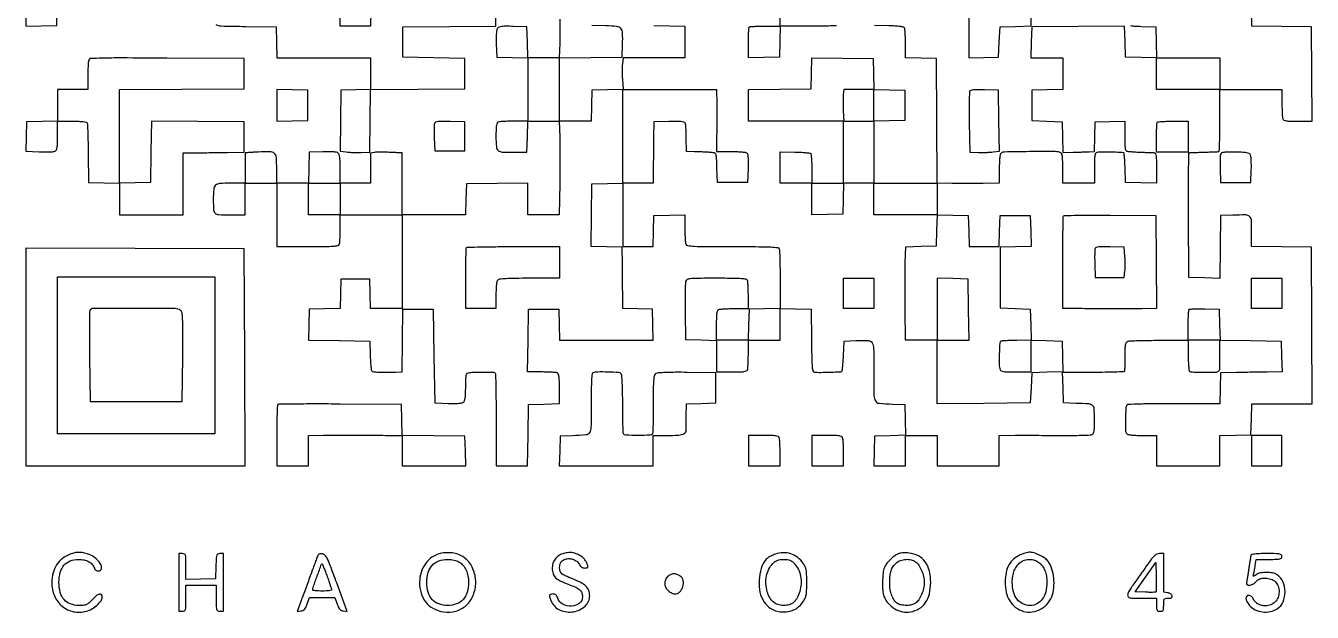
# Model space of a CAD drawing. Extents: x 179 to 1071, y 112 to 1107.
# Drawn here: x 179 to 1071, y 112 to 519 of the extents above; entities that cross this region are included whole.
import ezdxf

# ---------------------------------------------------------------- set-up
doc = ezdxf.new("R2010")
doc.units = 0

msp = doc.modelspace()

# ---------------------------------------------------------------- linework, layer by layer
for points in [[(179, 540.5), (179, 518.932337), (189.75, 519.216168), (200.5, 519.5), (200.5, 540.5), (200.5, 561.5), (189.75, 561.783832), (179, 562.067663)], [(1007, 486), (1007, 475), (985, 475), (963, 475), (963, 486), (963, 497), (985, 497), (1007, 497)], [(353, 464), (353, 452.932337), (363.75, 453.216168), (374.5, 453.5), (374.5, 464), (374.5, 474.5), (363.75, 474.783832), (353, 475.067663)], [(397, 399), (397, 388), (386, 388), (375, 388), (375, 399), (375, 410), (386, 410), (397, 410)], [(179, 289.506286), (179, 214), (255.006326, 214), (331.012652, 214), (330.756326, 289.25), (330.5, 364.5), (254.75, 364.756286), (179, 365.012572)], [(310, 290.5), (310, 236), (255.5, 236), (201, 236), (201, 290.5), (201, 345), (255.5, 345), (310, 345)], [(767, 333.5), (767, 323), (756.5, 323), (746, 323), (746, 333.5), (746, 344), (756.5, 344), (767, 344)], [(811, 322.533832), (811, 301), (822.019888, 301), (833.039775, 301), (832.769888, 322.25), (832.5, 343.5), (821.75, 343.783832), (811, 344.067663)], [(1050, 333.5), (1050, 323), (1039.5, 323), (1029, 323), (1029, 333.5), (1029, 344), (1039.5, 344), (1050, 344)], [(1029, 224.5), (1029, 214), (1039.5, 214), (1050, 214), (1050, 224.5), (1050, 235), (1039.5, 235), (1029, 235)]]:
    msp.add_lwpolyline(points, close=True)
for points in [[(833, 540), (833, 518.465017), (833, 496.930034), (843.25, 497.215017), (853.5, 497.5), (854, 508), (854.5, 518.5), (865.25, 518.783832), (876, 519.067663), (876, 529.5)], [(418.215017, 529.25), (417.930034, 519), (407.5, 519), (397.069966, 519), (396.784983, 529.25)]]:
    msp.add_lwpolyline(points)
for points in [[(549.286888, 523.698016, -0.002552), (549.324862, 517.79375, -0.002561), (549.302819, 511.984411, -0.004692), (549.216168, 507.25), (548.932337, 497), (538, 497), (527.067663, 497), (526.783832, 507.75), (526.5, 518.5), (516.900987, 518.784391, 0.006919), (512.065714, 518.860698, 0.027023), (509.081903, 518.705126, 0.044369), (507.166788, 518.32726, 0.149751), (506.112128, 517.635106, 0.1305), (505.596888, 516.521045, 0.02258), (505.296615, 514.197242, 0.019663), (505.156589, 511.019073, 0.008898), (505.211141, 506.850715), (505.5, 497.5), (516.25, 497.216168), (527, 496.932337), (527, 474.966168), (527, 453), (517.581787, 453, 0.005951), (513.859224, 452.955695, 0.007831), (510.465525, 452.821697, 0.005915), (507.638111, 452.632106, 0.07203), (506.581787, 452.393011, 0.197107), (505.777238, 451.634987, 0.067463), (505.308102, 450.06985, 0.032957), (505.061662, 447.357436, 0.006179), (505, 442.36826, 0.018095), (505.259677, 435.195401, 0.202846), (506.531164, 432.708563, 0.165756), (509.331553, 431.624415, 0.011238), (518, 431.465135), (526.5, 431.5), (526.783832, 442.25), (527.067663, 453), (538, 453), (548.932337, 453), (549.216168, 442.25, -0.005064), (549.306889, 436.674174, -0.001561), (549.332264, 428.26875, -0.001561), (549.301929, 418.865523, -0.001714), (549.212814, 409.75), (548.925628, 388), (537.962814, 388), (527, 388), (527, 398.998715), (527, 409.997429), (505.75, 409.748715), (484.5, 409.5), (484.216168, 398.75), (483.932337, 388), (461.966168, 388), (440, 388), (440, 409.5), (440, 431), (437, 431.125, -0.000897), (435.490601, 431.190605, -0.000321), (433.339063, 431.289374, -0.000319), (430.979926, 431.4007, -0.000377), (428.75, 431.50904, 0.009924), (426.538322, 431.574202, 0.00879), (424.234375, 431.555835, 0.008861), (422.160189, 431.466024, 0.026501), (420.75, 431.304585), (418, 430.841089), (418, 420.420545), (418, 410), (407.5, 410), (397, 410), (397, 419.877555, 0.007345), (396.929838, 424.653266, 0.024181), (396.685192, 427.794146, 0.035127), (396.271246, 429.875583, 0.154085), (395.600715, 430.916414, 0.132968), (394.513859, 431.412685, 0.020746), (392.150171, 431.703614, 0.018924), (388.957683, 431.84141, 0.009044), (384.850715, 431.788859), (375.5, 431.5), (375.216168, 420.75), (374.932337, 410), (363.966168, 410), (353, 410), (353, 419.964816, 0.018486), (352.70887, 427.836462, 0.192208), (351.316585, 430.691543, 0.185082), (348.313111, 431.860867, 0.016937), (340.157721, 431.627347, 0.000292), (336.820772, 431.416568, 0.000466), (333.969768, 431.232141, 0.000082), (331.448979, 431.066299, 0.025908), (331.25, 431.042778, 0.358071), (331.147842, 430.924795, 0.000558), (331.073438, 427.928191, 0.003696), (331.017975, 424.52913, 0.002231), (331, 420.5), (331, 410), (321.035184, 410, 0.016247), (313.365571, 409.750721, 0.174549), (310.559388, 408.52907, 0.186703), (309.274311, 405.837384, 0.019069), (309, 398.647529, 0.01362), (309.196463, 391.43646, 0.195954), (310.269946, 389.16497, 0.176701), (312.674412, 388.169508, 0.010683), (320.606989, 388), (331, 388), (331, 399), (331, 410), (342, 410), (353, 410), (353, 388), (353, 366), (374.393011, 366, 0.002045), (386.514173, 366.049566, 0.015901), (392.164693, 366.275578, 0.030015), (395.337463, 366.696146, 0.258697), (396.393011, 367.581787, 0.07203), (396.632106, 368.638111, 0.005915), (396.821697, 371.465525, 0.007831), (396.955695, 374.859224, 0.005951), (397, 378.581787), (397, 388), (418.5, 388), (440, 388), (440, 355.5), (440, 323), (429.034983, 323), (418.069966, 323), (417.784983, 333.25), (417.5, 343.5), (407.5, 343.5), (397.5, 343.5), (397.215387, 333.283481), (396.930773, 323.066961), (386.215387, 322.783481), (375.5, 322.5), (375.216371, 311.769986), (374.932742, 301.039971), (396.216371, 300.769986), (417.5, 300.5), (417.789096, 290.510904, 0.007135), (417.957036, 286.626158, 0.010536), (418.224765, 283.22461, 0.006083), (418.542212, 280.396641, 0.166886), (418.86626, 279.73374, 0.174771), (419.998937, 279.201395, 0.010187), (423.867945, 278.918719, 0.01319), (428.894549, 278.787094, 0.006668), (435.230498, 278.872858), (439.960995, 279), (440.230498, 300.75), (440.5, 322.5), (451, 322.5), (461.5, 322.5), (462, 290), (462.5, 257.5), (471.850715, 257.211141, 0.009044), (475.957683, 257.15859, 0.018924), (479.150171, 257.296386, 0.020746), (481.513859, 257.587315, 0.132968), (482.600715, 258.083586, 0.151003), (483.264443, 259.100349, 0.036329), (483.680948, 261.093886, 0.025261), (483.928195, 264.072106, 0.008079), (484, 268.515456, -0.007701), (484.066333, 272.821844, -0.024337), (484.295345, 275.697561, -0.032052), (484.662355, 277.583357, -0.250586), (485.25, 278.217499, -0.075303), (488.499064, 278.815626, -0.009426), (495.68177, 278.908138, -0.00468), (503.234975, 278.792319, -0.253354), (504.436406, 278.102898, -0.133568), (504.702273, 277.205446, -0.000723), (504.893608, 268.095262, -0.003083), (505.033018, 257.681564, -0.001944), (505.073533, 245.521819), (505.056003, 214), (516.008114, 214), (526.960225, 214), (527.230112, 235.25), (527.5, 256.5), (538.25, 256.783832), (549, 257.067663), (549, 267.426843, 0.005377), (548.940349, 272.973908, 0.030446), (548.697178, 275.919034, 0.063217), (548.232073, 277.602718, 0.20495), (547.418213, 278.393011, 0.07207), (546.36144, 278.632119, 0.005899), (543.528746, 278.821697, 0.007818), (540.128746, 278.955696, 0.005939), (536.39871, 279), (526.960995, 279), (527.230498, 300.75), (527.5, 322.5), (538, 322.5), (548.5, 322.5), (548.783832, 311.75), (549.067663, 301), (581.567663, 301), (614.067663, 301), (613.783832, 311.75), (613.5, 322.5), (603.25, 322.784983), (593, 323.069966), (592.881648, 332.784983, -0.000066), (592.826896, 337.328393, -0.000034), (592.75939, 343.024339, -0.000034), (592.690669, 348.889387, -0.000051), (592.631648, 354), (592.5, 365.5), (581.730592, 365.784029), (570.961185, 366.068057), (571.230592, 387.784029), (571.5, 409.5), (582.25, 409.783832), (593, 410.067663), (593, 388.033832), (593, 366), (603.466168, 366), (613.932337, 366), (614.216168, 376.75), (614.5, 387.5), (625.25, 387.783832), (636, 388.067663), (636, 378.615619, 0.00593), (636.044304, 374.880092, 0.007809), (636.178303, 371.475463, 0.005887), (636.367872, 368.638889, 0.0721), (636.606989, 367.581787, 0.27879), (637.798447, 366.655914, 0.017014), (642.481122, 366.267215, 0.010928), (650.669069, 366.046594, 0.001271), (669, 366, -0.001271), (687.330931, 365.953406, -0.010928), (695.518878, 365.732785, -0.017014), (700.201553, 365.344086, -0.27879), (701.393011, 364.418213, -0.082798), (701.636492, 363.22437, -0.001925), (701.821697, 357.460038, -0.004223), (701.955997, 350.686284, -0.002845), (702, 342.952044), (702, 323.067663), (691.25, 322.783832), (680.5, 322.5), (680.216168, 311.75), (679.932337, 301), (668.966168, 301), (658, 301), (658, 311.393011, -0.005351), (658.059586, 316.960143, -0.030363), (658.30265, 319.913621, -0.063068), (658.76761, 321.601595, -0.205218), (659.581787, 322.393011, -0.07203), (660.638111, 322.632106, -0.005915), (663.465525, 322.821697, -0.007831), (666.859224, 322.955695, -0.005951), (670.581787, 323), (680, 323), (680, 331.918213, 0.006277), (679.955669, 335.449196, 0.008159), (679.821697, 338.68135, 0.006338), (679.631778, 341.373807, 0.070946), (679.393011, 342.418213, 0.2572), (678.346433, 343.301348, 0.030988), (675.246972, 343.723786, 0.01627), (669.723312, 343.950205, 0.002108), (657.912063, 344, 0.001376), (644.034929, 343.961813, 0.024835), (639.599899, 343.716916, 0.099684), (637.517325, 343.064629, 0.21436), (636.525748, 341.75, 0.050655), (636.330685, 340.167877, 0.002197), (636.235367, 334.579687, 0.003722), (636.20075, 327.942521, 0.002644), (636.256696, 320.5), (636.5, 301.5), (647.25, 301.216168), (658, 300.932337), (658, 289.966168), (658, 279), (668.393011, 279, 0.005351), (673.960143, 279.059586, 0.030363), (676.913621, 279.30265, 0.063068), (678.601595, 279.76761, 0.205218), (679.393011, 280.581787, 0.07203), (679.632106, 281.638111, 0.005915), (679.821697, 284.465525, 0.007831), (679.955695, 287.859224, 0.005951), (680, 291.581787), (680, 301), (691, 301), (702, 301), (702, 312.033832), (702, 323.067663), (712.75, 322.783832), (723.5, 322.5), (723.769502, 300.75, 0.001737), (723.975398, 287.772784, 0.017966), (724.270847, 282.432357, 0.04524), (724.774208, 279.691272, 0.317387), (725.769502, 278.879639, 0.019968), (730.243022, 278.747588, 0.006311), (736.925226, 278.901601, 0.001769), (744.026138, 279.180137, 0.186807), (744.900301, 279.562261, 0.169865), (745.154883, 280.08551, 0.003629), (745.470714, 282.970315, 0.007945), (745.764972, 286.387498, 0.005223), (746, 290.328626), (746.5, 300.5), (754.496645, 300.796504, -0.018522), (763.268993, 300.796704, -0.258798), (765.87774, 299.220505, -0.127332), (766.882382, 295.554997, -0.003552), (767, 279, 0.003292), (767.109128, 262.426033, 0.129624), (768.082347, 258.922873, 0.243089), (770.638585, 257.302091, 0.014665), (780, 256.75078), (788.5, 256.5), (788.783485, 245.784171), (789.06697, 235.068343), (778.283485, 234.784171), (767.5, 234.5), (767.215017, 224.25), (766.930034, 214), (777.965017, 214), (789, 214), (789, 224.5), (789, 235), (800, 235), (811, 235), (811, 224.5), (811, 214), (832.5, 214), (854, 214), (854, 224.5), (854, 235), (865.25, 235.055737, -0.001216), (870.930688, 235.070063, -0.000428), (879.080866, 235.063816, -0.000425), (888.040239, 235.041665, -0.000498), (896.535925, 235.004973, 0.0031), (904.337575, 235.011874, 0.004564), (911.189807, 235.122972, 0.002203), (917.003902, 235.295972, 0.083255), (918.285925, 235.556225, 0.182588), (919.180808, 236.35322, 0.080336), (919.689947, 237.881063, 0.034967), (919.941145, 240.620712, 0.005382), (920, 246.087937, 0.013035), (919.804586, 253.582399, 0.20511), (918.701401, 255.827374, 0.163779), (916.209662, 256.836408, 0.00765), (907, 257.24922), (898.5, 257.5), (898.21718, 268.150281), (897.93436, 278.800561), (919.154655, 278.921089, 0.002222), (927.326268, 279.003827, 0.003574), (934.290376, 279.1551, 0.000729), (940.401416, 279.340481, 0.190665), (940.881801, 279.548468, 0.183849), (941.085025, 280.0014, 0.003029), (941.231616, 282.814342, 0.007406), (941.334896, 286.123849, 0.004797), (941.360912, 289.954591, -0.004309), (941.395957, 295.979834, -0.044941), (941.653182, 298.438124, -0.131867), (942.27281, 299.700486, -0.148567), (943.416586, 300.413277, -0.057019), (944.912239, 300.636885, -0.002062), (950.68956, 300.812374, -0.003761), (957.531845, 300.940469, -0.002626), (965.25, 300.986345), (985, 301), (985, 290.559017, 0.008032), (985.070092, 286.195853, 0.016174), (985.291795, 282.761829, 0.013051), (985.613669, 280.156414, 0.220525), (986.078781, 279.451311, 0.112354), (986.844673, 279.189141, 0.008073), (989.094091, 278.986397, 0.01101), (991.811802, 278.845699, 0.008088), (994.828781, 278.804876, 0.004902), (1004.132283, 278.920705, 0.182558), (1006.059992, 279.698252, 0.203016), (1006.893583, 281.536797, 0.006272), (1007, 290.019888), (1007, 301.039775), (1028.25, 300.769888), (1049.5, 300.5), (1049.783832, 289.75), (1050.067663, 279), (1039.783832, 278.902492, 0.000364), (1035.053323, 278.854198, 0.000202), (1029.289626, 278.788832, 0.000202), (1023.457936, 278.717977, 0.000327), (1018.5, 278.652492), (1007.5, 278.5), (1007.216168, 267.75), (1006.932337, 257), (975.025185, 257, 0.00241), (961.987345, 256.937166, 0.004906), (951.746464, 256.737941, 0.001297), (943.251136, 256.4672, 0.250758), (942.53015, 256.048784, 0.127015), (941.778441, 253.626416, 0.007687), (941.52662, 245.962504, 0.006362), (941.489657, 238.179425, 0.17288), (942.184672, 236.277484, 0.166004), (943.148504, 235.687794, 0.025953), (945.378795, 235.309167, 0.021195), (948.591357, 235.071374, 0.007876), (953.122445, 235), (963, 235), (963, 224.5), (963, 214), (985, 214), (1007, 214), (1007, 224.466168), (1007, 234.932337), (1017.75, 235.216168), (1028.5, 235.5), (1028.783832, 246.25), (1029.067663, 257), (1050.042444, 257), (1071.017225, 257), (1070.758612, 311.25), (1070.5, 365.5), (1049.75, 365.770288), (1029, 366.040577), (1029, 376.501236, 0.013242), (1028.787965, 384.506233, 0.203374), (1027.602098, 386.934829, 0.179468), (1024.963721, 387.928301, 0.009917), (1016, 387.795054), (1007.5, 387.5), (1007.230404, 365.716367), (1006.960808, 343.932734), (996.230404, 344.216367), (985.5, 344.5), (985.239377, 387.75, -0.001649), (985.194124, 404.342966, -0.002739), (985.278746, 418.332996, -0.000306), (985.42968, 430.766682, -0.362469), (985.739377, 431.128285, -0.031047), (986.301152, 431.187496, -0.000668), (989.067192, 431.302633, -0.001533), (992.304519, 431.423119, -0.001033), (996, 431.541666, 0.000628), (999.694738, 431.657192, 0.000934), (1002.929688, 431.768459, 0.000399), (1005.69669, 431.871017, 0.019287), (1006.25, 431.91338, 0.369667), (1006.55523, 432.242577, 0.001184), (1006.779688, 438.29018, 0.005414), (1006.94607, 445.249992, 0.003268), (1007, 453.5), (1007, 475), (1028.5, 475), (1050, 475), (1050, 465.581787, 0.005951), (1050.044305, 461.859224, 0.007831), (1050.178303, 458.465525, 0.005915), (1050.367894, 455.638111, 0.07203), (1050.606989, 454.581787, 0.201272), (1051.382022, 453.772279, 0.065239), (1053.008523, 453.305235, 0.031606), (1055.841873, 453.060568, 0.005737), (1061.120653, 453), (1071.027329, 453), (1070.763664, 485.75), (1070.5, 518.5), (1049.78476, 518.770183), (1029.069521, 519.040365), (1028.78476, 529.270183)], [(310.802736, 520.146434, 0.124846), (314.511102, 519.099787, 0.003493), (331.264071, 518.769847), (352.5, 518.5), (352.783832, 507.75), (353.067663, 497), (385.533832, 497), (418, 497), (418, 486.034983), (418, 475.069966), (407.75, 474.784983), (397.5, 474.5), (397.230451, 453.366475), (396.960903, 432.232951), (401.230451, 431.664309, 0.016712), (403.289351, 431.459839, 0.007474), (406.00832, 431.322092, 0.007389), (408.890534, 431.261865, 0.00995), (411.5, 431.297834), (417.5, 431.5), (417.769464, 453.236361), (418.038929, 474.972721), (450.769464, 475.236361), (483.5, 475.5), (483.5, 486), (483.5, 496.5), (462, 497), (440.5, 497.5), (440.5, 508), (440.5, 518.5), (472.75, 518.763853), (505, 519.027706), (505, 529.524476)], [(741.170238, 519.27562, -0.015925), (735.528268, 519.049581, -0.002049), (723.427994, 519), (702.069966, 519), (701.784983, 529.25)], [(614.5, 519.5), (625.25, 519.216168), (636, 518.932337), (636, 507.966168), (636, 497), (614.631669, 497), (593.263338, 497), (592.704073, 492.830366, 0.024166), (592.527753, 490.761242, 0.009409), (592.476434, 487.889503, 0.009289), (592.537301, 484.772778, 0.011385), (592.714484, 481.865639), (593.28416, 475.070546), (582.39208, 474.785273), (571.5, 474.5), (571.216168, 463.75), (570.932337, 453), (559.966168, 453), (549, 453), (549, 474.980498), (549, 496.960995), (570.75, 497.230498), (592.5, 497.5), (592.788833, 506.243181, 0.016437), (592.790065, 514.283794, 0.175522), (591.596909, 517.269158, 0.186549), (588.802745, 518.703343, 0.018997), (581.234094, 519.21398), (571.5, 519.5)], [(944.944151, 519.315377, 0.019182), (948.195141, 518.987011, 0.008333), (952.535034, 518.788805), (962.5, 518.5), (962.784178, 507.715822), (963.068357, 496.931643), (952.284178, 497.215822), (941.5, 497.5), (941.216028, 508.263808), (940.932056, 519.027617), (908.716028, 518.763808), (876.5, 518.5), (876.216168, 507.75), (875.932337, 497), (886.966168, 497), (898, 497), (898, 486.033832), (898, 475.067663), (887.25, 474.783832), (876.5, 474.5), (876.5, 464), (876.5, 453.5), (887, 453), (897.5, 452.5), (897.782846, 441.847171), (898.065692, 431.194342), (905.282846, 431.439187, 0.000386), (908.318421, 431.544515, 0.000344), (911.471247, 431.658517, 0.000345), (914.30475, 431.764884, 0.001072), (916.215017, 431.842017), (919.930034, 432), (920.215017, 442.25), (920.5, 452.5), (930.75, 452.784983), (941, 453.069966), (941.107595, 449.784983, -0.007198), (941.138874, 448.080296, -0.002214), (941.137649, 445.508343, -0.002215), (941.110785, 442.630226, -0.002427), (941.058817, 439.839163, 0.013441), (941.068438, 437.016371, 0.026139), (941.254222, 434.771064, 0.028825), (941.575641, 433.12163, 0.19417), (942.059296, 432.463353, 0.10713), (942.888089, 432.170059, 0.007103), (945.414888, 431.884649, 0.010005), (948.463521, 431.645568, 0.007302), (951.858074, 431.497303, -0.000929), (955.259392, 431.392159, -0.001262), (958.328622, 431.283816, -0.000834), (960.905539, 431.182033, -0.014258), (961.75, 431.123113, -0.316053), (962.356755, 430.601156, -0.032859), (962.717412, 428.646443, -0.023136), (962.938881, 425.510115, -0.006058), (963, 420.466168), (963, 409.932337), (952.25, 410.216168), (941.5, 410.5), (941.215017, 420.75, 0.006511), (941.054281, 424.685707, 0.010663), (940.803711, 428.013055, 0.004524), (940.509858, 430.787086, 0.348815), (940.215017, 431.081678, 0.019373), (936.245988, 431.379907, 0.005268), (929.955151, 431.541748, 0.002828), (923.507003, 431.60319, 0.070242), (921.75, 431.362072, 0.198032), (920.823949, 430.631958, 0.088577), (920.303842, 429.140138, 0.035027), (920.05536, 426.347507, 0.00468), (920, 420.432612), (920, 410), (909, 410), (898, 410), (898, 420.432612, 0.00468), (897.944639, 426.347468, 0.035027), (897.696155, 429.140143, 0.08857), (897.176049, 430.632026, 0.198019), (896.25, 431.362216, 0.069562), (891.599768, 432.007148, 0.002939), (874.915333, 431.890864, 0.001447), (857.39957, 431.615116, 0.170136), (855.302521, 430.836107, 0.163302), (854.696691, 429.857499, 0.027909), (854.31071, 427.671615, 0.021918), (854.071272, 424.491303, 0.007829), (854, 419.939939), (854, 410.124768), (842.75, 409.812384, -0.004054), (837.698757, 409.713106, -0.002552), (831.796863, 409.675107, -0.002562), (825.9909, 409.697112, -0.004697), (821.260597, 409.783724), (811.021195, 410.067448), (810.760597, 453.283724), (810.5, 496.5), (799.75, 496.783832), (789, 497.067663), (788.984687, 506.783832, 0.007334), (788.922787, 510.593987, 0.010202), (788.747767, 514.001664, 0.006997), (788.504879, 516.828483, 0.117134), (788.199653, 517.711195, 0.199883), (787.411, 518.262532, 0.01918), (785.055937, 518.684251, 0.019108), (781.800174, 519.012968, 0.00836), (777.464966, 519.211195), (767.5, 519.5)]]:
    msp.add_lwpolyline(points, format="xyb")
for points in [[(701.783832, 508.25), (701.5, 497.5), (690.75, 497.216168), (680, 496.932337), (680, 507.299502, -0.006002), (680.048275, 511.320751, -0.009085), (680.195833, 514.817145, -0.004491), (680.399783, 517.754242, -0.178637), (680.666667, 518.333333, -0.178637), (681.245758, 518.600217, -0.004491), (684.182855, 518.804167, -0.009085), (687.679249, 518.951725, -0.006002), (691.700498, 519), (702.067663, 519)], [(222.610302, 495.426846, 0.071924), (222.369935, 494.365945, 0.005956), (222.179276, 491.537011, 0.007863), (222.04455, 488.141397, 0.005983), (222, 484.418213), (222, 475), (211.5, 475), (201, 475), (201, 464.033832), (201, 453.067663), (190.25, 452.783832), (179.5, 452.5), (179.216129, 442.350762), (178.932259, 432.201524), (188.216129, 431.78688, 0.009188), (191.899331, 431.690144, 0.011809), (195.286925, 431.74345, 0.009722), (198.099049, 431.908978, 0.093643), (199.25, 432.221301, 0.163713), (200.165733, 433.120464, 0.077541), (200.684794, 434.712276, 0.034687), (200.939866, 437.504689, 0.005436), (201, 443.035184), (201, 453), (211.031385, 453, -0.006905), (215.757163, 452.934734, -0.02306), (218.849408, 452.706324, -0.030569), (220.864407, 452.337653, -0.245329), (221.548776, 451.733489, -0.082072), (221.750102, 450.753559, -0.001262), (221.960346, 444.968865, -0.003341), (222.143068, 438.233614, -0.0022), (222.267391, 430.483489), (222.5, 410.5), (233.25, 410.216168), (244, 409.932337), (244, 398.966168), (244, 388), (266, 388), (288, 388), (288, 409.5), (288, 431), (297.25, 431.086779, 0.000584), (301.645003, 431.133146, 0.000277), (307.307812, 431.202645, 0.000275), (313.230203, 431.281867, 0.000389), (318.5, 431.359357), (330.5, 431.545156), (330.5, 442.022578), (330.5, 452.5), (298.269928, 452.763827), (266.039856, 453.027654), (265.769928, 431.763827), (265.5, 410.5), (254.75, 410.216168), (244, 409.932337), (243.964286, 420.466168, -0.000286), (243.950582, 425.32746, -0.000157), (243.939063, 431.283812, -0.000156), (243.931147, 437.331869, -0.000249), (243.928571, 442.5, -0.000249), (243.931148, 447.665025, -0.000157), (243.939063, 453.70313, -0.000157), (243.950582, 459.645317, -0.000288), (243.964286, 464.489377), (244, 474.978755), (287.25, 475.239377), (330.5, 475.5), (330.5, 486), (330.5, 496.5), (276.860302, 496.758633, 0.000689), (245.261887, 496.867468, 0.006653), (231.842208, 496.716644, 0.00746), (223.953854, 496.405185, 0.295694)], [(766.783492, 485.783492), (767.066984, 475.066984), (777.783492, 474.783492), (788.5, 474.5), (788.5, 464), (788.5, 453.5), (777.75, 453.216168), (767, 452.932337), (767, 431.466168), (767, 410), (789, 410), (811, 410), (811, 399.033832), (811, 388.067663), (821.75, 387.783832), (832.5, 387.5), (832.783832, 376.75), (833.067663, 366), (843.5, 366), (853.932337, 366), (854.216168, 376.75), (854.5, 387.5), (865, 387.5), (875.5, 387.5), (875.783485, 376.784171), (876.06697, 366.068343), (865.283485, 365.784171), (854.5, 365.5), (854.5, 344.5), (854.5, 323.5), (865, 323), (875.5, 322.5), (875.783492, 311.783492), (876.066984, 301.066984), (886.783492, 300.783492), (897.5, 300.5), (897.783485, 289.784171), (898.06697, 279.068343), (887.283485, 278.784171), (876.5, 278.5), (876, 268), (875.5, 257.5), (843.25, 257.236147), (811, 256.972294), (811, 278.986147), (811, 301), (800.037886, 301), (789.075772, 301), (788.787886, 322.25, -0.001898), (788.700534, 331.208245, -0.001673), (788.676151, 340.552746, -0.00168), (788.710665, 348.979512, -0.005083), (788.811779, 354.716795), (789.123557, 365.93359), (799.811779, 366.216795), (810.5, 366.5), (810.783832, 377.25), (811.067663, 388), (789.033832, 388), (767, 388), (767, 399), (767, 410), (756.533832, 410), (746.067663, 410), (745.783832, 399.25), (745.5, 388.5), (734.75, 388.216168), (724, 387.932337), (724, 398.966168), (724, 410), (713, 410), (702, 410), (702, 420.860567), (702, 431.721135), (712.25, 431.610567, -0.009031), (716.230952, 431.495692, -0.013463), (719.704877, 431.238729, -0.008437), (722.558531, 430.901491, -0.203403), (723.234687, 430.5, -0.135534), (723.527062, 429.733031, -0.00628), (723.758058, 426.929688, -0.010027), (723.92543, 423.558115, -0.006995), (723.984687, 419.75), (724, 410), (734.956522, 410), (745.913043, 410), (745.913043, 431.5), (745.913043, 453), (712.956522, 453), (680, 453), (680, 463.980498), (680, 474.960995), (701.75, 475.230498), (723.5, 475.5), (723.784032, 486.269789), (724.068065, 497.039577), (745.284032, 496.769789), (766.5, 496.5)], [(658.109067, 464.75, -0.002417), (658.136556, 460.015634, -0.001319), (658.126879, 454.20625, -0.001314), (658.085953, 448.30196, -0.002089), (658.016543, 443.25), (657.814951, 432), (667.657476, 431.984687, -0.007683), (671.521546, 431.919292, -0.010595), (674.987176, 431.733781, -0.007485), (677.858404, 431.475724, -0.115704), (678.788231, 431.152042, -0.19692), (679.395734, 430.294865, -0.033714), (679.721018, 428.282937, -0.023663), (679.861823, 425.195195, -0.006827), (679.788231, 420.417355), (679.5, 410.5), (669, 410.5), (658.5, 410.5), (658.215017, 420.75, 0.003738), (657.98795, 427.184861, 0.048232), (657.65493, 429.562857, 0.164089), (656.959331, 430.670373, 0.153497), (655.715017, 431.167506, 0.002179), (652.261426, 431.413541, 0.003879), (649.415897, 431.581632, 0.003715), (646.486732, 431.710057, 0.001815), (642.75, 431.832494), (637, 432), (636.984687, 441.25, 0.008159), (636.919317, 444.886885, 0.011123), (636.734034, 448.160822, 0.008145), (636.475757, 450.869394, 0.113997), (636.152902, 451.78684, 0.199716), (635.281101, 452.39767, 0.032047), (633.18343, 452.720814, 0.022682), (629.955578, 452.861053, 0.006397), (624.918214, 452.78684), (614.5, 452.5), (614.322108, 441.5, 0.000681), (614.248714, 436.544418, 0.000421), (614.17529, 430.720312, 0.000422), (614.112467, 424.967405, 0.00076), (614.072108, 420.25), (614, 410), (603.5, 410), (593, 410), (592.933333, 420, -0.000621), (592.907731, 424.720472, -0.000304), (592.88625, 430.734375, -0.000302), (592.871506, 436.984657, -0.000439), (592.866667, 442.5, -0.000439), (592.871506, 448.015343, -0.000302), (592.88625, 454.265625, -0.000304), (592.907731, 460.279528, -0.000621), (592.933333, 465), (593, 475), (625.5, 475), (658, 475)], [(745.855035, 471.25, 0.017412), (745.740104, 469.323083, 0.005666), (745.701834, 466.471875, 0.00564), (745.730982, 463.300724, 0.006325), (745.832059, 460.25), (746.164118, 453), (756.582059, 453), (767, 453), (767, 464), (767, 475), (756.605035, 475), (746.210071, 475)], [(833.461176, 473.759422, 0.087779), (833.264554, 472.744161, 0.001378), (833.184949, 466.817874, 0.003607), (833.161049, 459.914108, 0.002376), (833.228584, 451.973), (833.5, 431.5), (839.5, 431.31519, 0.009536), (842.109462, 431.284602, 0.00708), (844.99168, 431.346608, 0.007161), (847.710694, 431.482652, 0.016025), (849.769549, 431.681665), (854.039097, 432.232951), (853.769549, 453.366475), (853.5, 474.5), (843.732592, 474.786422, 0.006424), (838.919742, 474.865683, 0.025824), (835.982084, 474.724513, 0.040869), (834.161271, 474.390647, 0.239781)], [(462.44069, 451.706038, 0.08044), (462.24673, 450.777249, 0.005694), (462.156546, 448.121982, 0.007919), (462.135127, 444.937236, 0.005886), (462.208575, 441.420857), (462.5, 432.5), (473, 432.5), (483.5, 432.5), (483.5, 442.5), (483.5, 452.5), (473.232115, 452.785181, 0.005806), (468.041094, 452.869045, 0.026058), (465.006728, 452.724611, 0.044386), (463.172066, 452.374845, 0.236067)], [(984.998926, 442.25), (984.997853, 431.5), (973.998421, 431.5), (962.998989, 431.5), (962.999495, 441.583333, -0.00617), (963.047973, 445.495762, -0.009313), (963.195685, 448.900521, -0.004707), (963.39994, 451.756484, -0.177991), (963.666667, 452.333333, -0.178563), (964.245497, 452.600197, -0.004516), (967.172917, 452.804167, -0.009111), (970.658388, 452.951724, -0.006022), (974.666667, 453), (985, 453)], [(1008.715899, 431.236478, 0.198675), (1007.773567, 430.576741, 0.107091), (1007.273524, 429.225298, 0.037905), (1007.101895, 426.59849, 0.00435), (1007.215899, 420.670109), (1007.5, 410.5), (1018, 410.5), (1028.5, 410.5), (1028.754537, 419.5, 0.01002), (1028.783793, 423.052506, 0.013308), (1028.6597, 426.281074, 0.010614), (1028.429405, 428.944315, 0.117119), (1028.074255, 429.94621, 0.164873), (1027.202299, 430.637241, 0.043949), (1025.463407, 431.091467, 0.0292), (1022.81551, 431.381991, 0.009114), (1018.819719, 431.512579, 0.004654), (1015.503363, 431.529602, 0.005786), (1012.419838, 431.48104, 0.004771), (1009.836104, 431.385757, 0.043066)], [(962.763853, 355.25), (963.027706, 323), (952.763853, 322.926805, -0.00126), (944.527276, 322.888824, -0.000694), (934.455126, 322.881746, -0.00058), (922.339842, 322.904102, -0.000334), (907.75, 322.957682), (898, 323), (898, 354.833333, -0.002001), (898.049029, 367.086392, -0.003231), (898.199888, 377.515513, -0.000593), (898.402981, 386.698691, -0.192864), (898.680468, 387.347135, -0.194926), (899.328722, 387.621499, -0.000608), (908.434599, 387.750224, -0.003285), (918.778546, 387.815907, -0.002034), (930.930468, 387.763802), (962.5, 387.5)], [(549, 355), (549, 344), (528.2, 344, 0.003169), (518.406919, 343.937931, 0.010454), (511.954487, 343.721154, 0.00933), (507.461896, 343.391927, 0.175156), (506.2, 342.8, 0.149044), (505.677271, 341.818776, 0.019949), (505.314516, 339.477016, 0.019071), (505.075482, 336.323492, 0.009379), (505, 332.3), (505, 323), (494.5, 323), (484, 323), (484, 343.833333, -0.002993), (484.048097, 351.867578, -0.004756), (484.195833, 358.742708, -0.001277), (484.396201, 364.712325, -0.189545), (484.666667, 365.333333, -0.192996), (485.302543, 365.605252, -0.00057), (494.488542, 365.804167, -0.003167), (504.914556, 365.951968, -0.00196), (517.166667, 366), (549, 366)], [(920.44275, 364.711405, 0.081149), (920.248444, 363.774362, 0.00524), (920.158923, 360.981301, 0.007536), (920.137209, 357.634347, 0.00554), (920.210159, 353.924983), (920.5, 344.5), (930.5, 344.5), (940.5, 344.5), (941.08534, 348.886315, 0.022863), (941.269448, 350.99849, 0.010307), (941.326793, 353.780045, 0.01018), (941.266834, 356.724741, 0.013684), (941.08534, 359.386315), (940.5, 365.5), (930.732592, 365.786422, 0.006215), (925.820487, 365.869374, 0.027145), (922.9185, 365.724677, 0.046335), (921.158442, 365.373938, 0.232847)], [(223.453816, 321.740243, 0.089548), (223.261817, 320.729866, 0.000598), (223.19019, 311.747155, 0.00234), (223.168607, 301.460077, 0.00149), (223.235201, 289.490243), (223.5, 258.5), (255.5, 258.5), (287.5, 258.5), (287.765726, 289.5, 0.001225), (287.879013, 308.006621, 0.012082), (287.71941, 315.793845, 0.024457), (287.315418, 320.099227, 0.201729), (286.324597, 321.75, 0.157681), (282.495237, 323.016106, 0.001671), (254.221233, 323.106234, 0.001077), (225.335041, 323.03952, 0.309316)], [(1006.783832, 311.75), (1007.067663, 301), (996.033832, 301), (985, 301), (985, 311.333333, -0.006317), (985.050668, 315.343898, -0.009512), (985.205463, 318.836713, -0.004898), (985.419778, 321.762931, -0.177451), (985.699448, 322.366114, -0.183378), (986.300668, 322.636532, -0.005301), (989.145783, 322.777033, -0.010046), (992.547259, 322.840477, -0.006672), (996.449448, 322.782781), (1006.5, 322.5)], [(855.25, 300.337719, 0.289593), (854.339645, 299.071957, 0.006802), (853.98679, 291.429783, 0.012365), (853.929361, 284.073872, 0.087594), (854.606989, 280.581787, 0.205218), (855.398405, 279.76761, 0.063068), (857.086379, 279.30265, 0.030363), (860.039857, 279.059586, 0.005351), (865.606989, 279), (876, 279), (876, 290), (876, 301), (866.25, 300.921053, 0.004701), (862.424056, 300.854093, 0.00652), (858.996875, 300.717133, 0.004223), (856.130609, 300.540845, 0.078575)], [(572.25, 278.337719, 0.277829), (571.599973, 277.474221, 0.011239), (571.270988, 273.412279, 0.011816), (571.057163, 267.254352, 0.00277), (571, 256.935719, -0.003309), (570.890674, 240.414293, -0.129928), (569.917021, 236.918564, -0.242809), (567.361991, 235.30117, -0.014615), (558, 234.75078), (549.5, 234.5), (549.215017, 224.25), (548.930034, 214), (581.465017, 214), (614, 214), (614, 224.5), (614, 235), (624.377555, 235, 0.012231), (630.934343, 235.160412, 0.058555), (634.618037, 235.777198, 0.141381), (636.432653, 236.924437, 0.229853), (636.916666, 238.64474, -0.042202), (636.859027, 239.26111, -0.001305), (636.843037, 241.808804, -0.002551), (636.847352, 244.813778, -0.001762), (636.881579, 248.215017), (637, 256.930034), (647.25, 257.215017), (657.5, 257.5), (657.5, 268), (657.5, 278.5), (637.666323, 278.740401, 0.00419), (629.462581, 278.771091, 0.007662), (622.773066, 278.637543, 0.005086), (617.454482, 278.395619, 0.109376), (615.951207, 277.973887, 0.195248), (614.881737, 276.687954, 0.054775), (614.355831, 274.075737, 0.020403), (614.116269, 269.133023, 0.001908), (614.069767, 256.944437, -0.002771), (614.026847, 249.200659, -0.004303), (613.895309, 242.521243, -0.001396), (613.71599, 236.754813, -0.13066), (613.475867, 235.960952, -0.254192), (611.979491, 235.105413, -0.005796), (603.49046, 235.020956, -0.005806), (595.002768, 235.133464, -0.253307), (593.503853, 235.993765, -0.130086), (593.255554, 236.811321, -0.001522), (593.067501, 242.491549, -0.004496), (592.928639, 249.084161, -0.002906), (592.880866, 256.718382, 0.003955), (592.810606, 265.126112, 0.008625), (592.594553, 271.570083, 0.005451), (592.287207, 276.547867, 0.156294), (591.813584, 277.724617, 0.207065), (590.11498, 278.586836, 0.007506), (582.698035, 278.930788, 0.0115), (575.486987, 278.990853, 0.092477)], [(353.677267, 256.343934, 0.189382), (353.402566, 255.713742, 0.001315), (353.198947, 249.745822, 0.004828), (353.048864, 242.868308, 0.003041), (353, 234.833333), (353, 214), (364, 214), (375, 214), (375, 224.5), (375, 235), (385.25, 235.073195, -0.001262), (393.478492, 235.111179, -0.000694), (403.547074, 235.118253, -0.00058), (415.66091, 235.095897, -0.000334), (430.25, 235.042318), (440, 235), (440, 224.5), (440, 214), (462.034983, 214), (484.069966, 214), (483.784983, 224.25), (483.5, 234.5), (461.783635, 234.769409), (440.06727, 235.038817), (439.783635, 245.769409), (439.5, 256.5), (396.927267, 256.760601, 0.001498), (380.556429, 256.811748, 0.00244), (366.661327, 256.745702, 0.000337), (354.330176, 256.618587, 0.19606)], [(680, 224.5), (680, 214), (691, 214), (702, 214), (702, 222.918213, 0.006277), (701.955669, 226.449196, 0.008159), (701.821697, 229.68135, 0.006338), (701.631778, 232.373807, 0.070946), (701.393011, 233.418213, 0.205218), (700.601595, 234.23239, 0.063068), (698.913621, 234.69735, 0.030363), (695.960143, 234.940414, 0.005351), (690.393011, 235), (680, 235)], [(724, 224.5), (724, 214), (735, 214), (746, 214), (746, 222.918213, 0.006277), (745.955669, 226.449196, 0.008159), (745.821697, 229.68135, 0.006338), (745.631778, 232.373807, 0.070946), (745.393011, 233.418213, 0.205218), (744.601595, 234.23239, 0.063068), (742.913621, 234.69735, 0.030363), (739.960143, 234.940414, 0.005351), (734.393011, 235), (724, 235)], [(209.655189, 152.541351, 0.080572), (204.385631, 149.640005, 0.083708), (200.383351, 145.253956, 0.07932), (197.889736, 139.584143, 0.063104), (197.021962, 132.946344, 0.101343), (198.889706, 123.638956, 0.119999), (204.227429, 116.453295, 0.124848), (212.085579, 112.70926, 0.115321), (221.03037, 113.008178, 0.069351), (224.730123, 114.579014, 0.048484), (228.378093, 117.277477, 0.049824), (231.151484, 120.330432, 0.160837), (232, 122.9, 0.187929), (231.393959, 124.455473, 0.280203), (230.030179, 124.84963, 0.109138), (227.815013, 123.689461, 0.03137), (225, 121, -0.019586), (222.669707, 118.666222, -0.084528), (221.034017, 117.598484, -0.083656), (219.128831, 117.126702, -0.018958), (215.788469, 117, -0.087195), (209.83315, 118.046504, -0.128603), (205.485521, 121.044563, -0.115853), (202.872246, 126.056664, -0.062566), (202, 133, -0.062772), (202.866655, 139.875974, -0.113001), (205.45697, 144.90285, -0.126935), (209.727359, 147.93493, -0.09148), (215.5, 149, -0.051987), (219.398706, 148.593539, -0.073405), (222.669117, 147.383755, -0.08529), (225.08797, 145.463375, -0.105962), (226.508279, 142.973915, 0.084328), (226.936101, 142.14322, 0.08871), (227.60805, 141.517245, 0.082371), (228.499882, 141.131044, 0.061149), (229.567388, 141, 0.379294), (231.48753, 142.701362, 0.181833), (230.645003, 146.158303, 0.083838), (226.570587, 150.393249, 0.091912), (221.453076, 152.891347, 0.022282), (218.037686, 153.677559, 0.052888), (215.440816, 153.875357, 0.054065), (212.894783, 153.52258, 0.024202)], [(285, 133), (285, 113), (287.5, 113, 0.104331), (288.950811, 113.306062, 0.224677), (289.680556, 114.15, 0.064117), (289.955995, 116.064536, 0.003707), (290, 122), (290, 131), (300.5, 131), (311, 131), (311, 122, 0.003707), (311.044005, 116.064536, 0.064117), (311.319444, 114.15, 0.224677), (312.049189, 113.306062, 0.104331), (313.5, 113), (316, 113), (316, 133), (316, 153), (313.538933, 153, 0.108827), (312.119531, 152.687359, 0.211231), (311.367862, 151.831808, 0.063773), (311.023151, 149.90618, 0.004188), (310.788933, 144.25), (310.5, 135.5), (300.25, 135.215017), (290, 134.930034), (290, 143.965017, 0.003684), (289.956076, 149.925856, 0.063889), (289.680824, 151.846502, 0.224551), (288.950864, 152.692806, 0.104705), (287.5, 153), (285, 153)], [(381.129369, 150.816376, 0.001464), (380.587313, 149.362908, 0.000153), (379.326753, 145.949185, 0.00019), (377.827942, 141.881687, 0.000152), (376.216753, 137.5, -0.000437), (374.481531, 132.7893, -0.000352), (372.608639, 127.729509, -0.000356), (370.872401, 123.05923, -0.000915), (369.608429, 119.685562), (367.041118, 112.871123), (369.747871, 113.185562, 0.072298), (371.189784, 113.569134, 0.107961), (372.247949, 114.323657, 0.075118), (373.138829, 115.664856, 0.020915), (374.111124, 118), (375.767624, 122.5), (384.5, 122.5), (393.232376, 122.5), (394.888876, 118, 0.021097), (395.852159, 115.688858, 0.073104), (396.741855, 114.339853, 0.105695), (397.786596, 113.576194, 0.076255), (399.182635, 113.192267), (401.819894, 112.884535), (394.547945, 132.692267, 0.002229), (390.044263, 144.792597, 0.024203), (387.972741, 149.569654, 0.068545), (386.395405, 151.902974, 0.181995), (384.638483, 152.816376, 0.047511), (383.318171, 152.848638, 0.112346), (382.381873, 152.564873, 0.118134), (381.689277, 151.915494, 0.055688)], [(466.263634, 153.026726, 0.094991), (460.638528, 150.497359, 0.084067), (456.065209, 145.975665, 0.08011), (453.071576, 139.985524, 0.074995), (452.021962, 133.217881, 0.07203), (453.107641, 125.494433, 0.098731), (456.342112, 119.285994, 0.101816), (461.620205, 114.923141, 0.080987), (468.637377, 112.549378, 0.110351), (477.111606, 113.017954, 0.117207), (484.371342, 117.063503, 0.112484), (489.240801, 124.105023, 0.095538), (490.956076, 133, 0.098713), (489.06761, 142.47219, 0.124583), (483.738155, 149.608324, 0.126379), (475.72203, 153.284836, 0.103301)], [(551.312913, 152.897522, 0.082177), (548.292014, 151.454546, 0.086827), (545.962847, 149.137326, 0.083809), (544.501193, 146.092222, 0.070188), (544, 142.539455, 0.082585), (544.594199, 138.966488, 0.120704), (546.307341, 136.292794, 0.081222), (549.621596, 134.032079, 0.022252), (555.485046, 131.607894, -0.020792), (560.326006, 129.622972, -0.076845), (563.073614, 127.806736, -0.118755), (564.499902, 125.70809, -0.090374), (565, 122.963858, -0.233183), (562.844483, 118.59323, -0.15018), (557.4458, 116.583878, -0.134824), (551.413393, 117.868727, -0.191667), (547.862107, 121.965715, 0.038502), (547.231476, 123.407215, 0.090618), (546.504889, 124.324131, 0.108498), (545.591189, 124.827803, 0.072036), (544.402175, 125, 0.082848), (542.793787, 124.731655, 0.276037), (542.130263, 123.946287, 0.133914), (542.283206, 122.472476, 0.018356), (543.516158, 119.607192, 0.183656), (549.615856, 113.757652, 0.141693), (558.841434, 112.648147, 0.150309), (566.857007, 116.621517, 0.205889), (570, 123.930703, 0.094703), (569.323979, 127.467845, 0.105141), (567.39948, 130.359631, 0.075039), (563.886061, 132.890714, 0.02738), (558.272437, 135.395896, -0.014704), (552.940495, 137.615122, -0.08629), (550.439851, 139.311133, -0.149983), (549.34223, 141.296985, -0.075914), (549.181769, 144.177721, -0.042713), (549.483584, 145.824464, -0.0808), (550.042099, 147.049084, -0.084289), (550.941448, 148.000404, -0.050107), (552.278402, 148.811224, -0.103552), (555.18255, 149.517803, -0.084912), (558.352482, 149.080388, -0.087657), (561.108932, 147.640418, -0.122354), (562.831226, 145.471073, 0.055766), (563.492362, 144.365481, 0.083555), (564.31077, 143.597355, 0.085589), (565.319955, 143.151233, 0.061445), (566.545949, 143, 0.028262), (567.94926, 143.079384, 0.191205), (568.551092, 143.401066, 0.216058), (568.72705, 144.021134, 0.036699), (568.449107, 145.25, 0.06074), (567.428849, 147.552356, 0.058003), (565.872108, 149.581814, 0.054954), (563.806715, 151.289187, 0.04518), (561.282119, 152.638016, 0.031774), (558.75769, 153.522106, 0.061907), (556.650852, 153.839838, 0.055652), (554.387265, 153.646592, 0.021323)], [(698.740524, 152.615915, 0.014829), (697.186521, 151.98974, 0.013597), (695.626083, 151.255326, 0.013745), (694.269882, 150.523964, 0.042693), (693.417436, 149.931478, 0.128483), (689.664699, 144.702646, 0.062573), (687.68194, 136.668618, 0.060936), (687.722776, 128.059778, 0.095656), (690.023577, 121.051121, 0.05775), (692.711422, 117.312294, 0.075452), (695.977532, 114.662962, 0.075438), (699.883118, 113.101663, 0.057704), (704.459294, 112.575716, 0.051332), (708.658641, 113.011589, 0.070386), (712.226952, 114.300149, 0.070192), (715.304929, 116.53133, 0.050713), (718.045712, 119.771662, 0.041815), (719.379175, 122.116075, 0.062612), (720.093569, 124.357786, 0.038598), (720.418475, 127.403103, 0.007283), (720.5, 133, 0.007283), (720.418475, 138.596897, 0.038598), (720.093569, 141.642214, 0.062612), (719.379175, 143.883925, 0.041815), (718.045712, 146.228338, 0.078252), (714.211054, 150.287893, 0.084742), (709.412321, 152.838945, 0.085799), (704.090504, 153.63431, 0.082829)], [(784.604322, 153.005326, 0.071877), (781.71922, 151.618475, 0.042159), (778.724617, 149.217296, 0.041605), (776.113201, 146.284564, 0.060083), (774.376839, 143.282119, 0.07604), (773.399794, 139.495421, 0.021235), (773.042426, 133.368656, 0.021382), (773.208244, 127.219267, 0.072833), (774.061334, 123.3151, 0.091885), (776.966032, 118.510735, 0.078339), (781.548416, 114.748801, 0.079548), (786.994027, 112.622434, 0.10007), (792.396867, 112.54663, 0.08835), (798.464326, 114.842136, 0.108354), (802.87266, 118.980284, 0.095028), (805.521253, 125.046784, 0.05463), (806.423899, 133, 0.058862), (805.498033, 141.105872, 0.100406), (802.658323, 147.273956, 0.113335), (797.933165, 151.364121, 0.090523), (791.494902, 153.406823, 0.026557), (789.753454, 153.53518, 0.019671), (787.822897, 153.498756, 0.019997), (785.997959, 153.318986, 0.041623)], [(868.5, 152.119269, 0.072233), (863.913059, 149.148703, 0.085313), (860.659506, 145.139049, 0.077576), (858.727802, 139.953904, 0.048566), (858.04947, 133.5, 0.056726), (858.832081, 126.121242, 0.084236), (861.279995, 120.116129, 0.093645), (865.33055, 115.696875, 0.087991), (870.79991, 112.941802, 0.110101), (876.913138, 112.502257, 0.094342), (883.017372, 114.631855, 0.092753), (887.994597, 118.899327, 0.101909), (890.891347, 124.546924, 0.056196), (891.910293, 130.920165, 0.048798), (891.563532, 137.679586, 0.051395), (889.992, 143.796591, 0.093429), (887.345081, 148.207427, 0.071058), (885.04709, 150.151318, 0.031119), (881.534151, 152.061425, 0.031001), (877.843708, 153.509058, 0.078118), (875, 153.956076, 0.050421), (873.765654, 153.831284, 0.018475), (872.059375, 153.416514, 0.018096), (870.214845, 152.82242, 0.020678)], [(954.895989, 142.75, -0.000689), (951.969292, 138.592344, -0.00076), (949.124525, 134.57585, -0.000706), (946.684255, 131.151778, -0.003879), (945.350908, 129.316722, 0.027592), (944.451138, 127.946195, 0.026195), (943.690579, 126.461432, 0.02715), (943.159339, 125.078373, 0.07827), (943, 124.066722, 0.175323), (943.41105, 122.930487, 0.169794), (944.459645, 122.301668, 0.047252), (946.784189, 122.046417, 0.003734), (953, 122), (963, 122), (963, 117.5, 0.012699), (963.068074, 114.820113, 0.114574), (963.388889, 113.7, 0.210352), (964.093239, 113.165617, 0.058662), (965.5, 113, 0.058662), (966.906761, 113.165617, 0.210352), (967.611111, 113.7, 0.114574), (967.931926, 114.820113, 0.012699), (968, 117.5, -0.012111), (968.068681, 120.335012, -0.138566), (968.42074, 121.383947, -0.212085), (969.212983, 121.873632, -0.033925), (971.073324, 122, 0.025155), (972.60619, 122.077166, 0.117421), (973.435725, 122.365358, 0.201779), (973.806801, 122.902618, 0.098731), (973.814774, 123.75, 0.117082), (973.486746, 124.483518, 0.081487), (972.823094, 125.107449, 0.069105), (971.88131, 125.566982, 0.050305), (970.741449, 125.816422), (968, 126.132845), (968, 139.566422), (968, 153), (965.045081, 153, 0.115734), (963.149897, 152.555371, 0.082552), (961.376371, 151.274141, 0.036893), (959.099209, 148.607061, 0.005241)], [(1028.519615, 151.75, 0.037049), (1028.30648, 150.909577, 0.002609), (1027.898062, 148.517188, 0.003679), (1027.44645, 145.65528, 0.002763), (1026.990126, 142.5, -0.002959), (1026.527305, 139.308602, -0.003638), (1026.056077, 136.335938, -0.003023), (1025.627012, 133.844384, -0.026295), (1025.371739, 132.75, 0.301632), (1025.782638, 131.441032, 0.200991), (1027.343683, 130.985339, 0.099629), (1029.788047, 131.771773, 0.076833), (1032, 133.5, -0.045029), (1033.346271, 134.69661, -0.067554), (1034.722703, 135.45162, -0.061993), (1036.337489, 135.851891, -0.03175), (1038.424314, 135.968197, -0.080582), (1042.392806, 135.292613, -0.112842), (1045.440231, 133.406688, -0.114338), (1047.339284, 130.405759, -0.084328), (1048, 126.516082, -0.088228), (1047.309788, 122.635024, -0.105407), (1045.333903, 119.497687, -0.107004), (1042.277592, 117.471094, -0.09335), (1038.5, 116.759615, -0.055333), (1035.939372, 117.04386, -0.066071), (1033.662522, 117.882872, -0.071065), (1031.816651, 119.219976, -0.081368), (1030.517382, 120.966388, 0.041504), (1029.743451, 122.200251, 0.054939), (1028.837302, 123.167223, 0.064206), (1027.88535, 123.790712, 0.113387), (1026.97432, 124, 0.207279), (1025.554585, 123.385016, 0.213078), (1025.053684, 121.938613, 0.108641), (1025.752074, 119.704103, 0.045066), (1027.573001, 117.095612, 0.103023), (1031.481407, 114.02473, 0.085378), (1036.561724, 112.507022, 0.083491), (1041.962085, 112.759048, 0.091961), (1046.786445, 114.779643, 0.149123), (1050.772521, 119.563381, 0.102133), (1052.152085, 126.545647, 0.101512), (1050.655351, 133.539669, 0.145413), (1046.586295, 138.3515, 0.099455), (1043.542479, 139.573529, 0.045655), (1039.26659, 139.969212, 0.045679), (1035.026054, 139.585399, 0.107778), (1032.112714, 138.366394, -0.00543), (1030.611961, 137.339338, -0.183942), (1030.19767, 137.24431, -0.435363), (1030.033963, 137.47793, -0.016899), (1030.317157, 138.616394, 0.016525), (1030.567199, 139.618389, 0.004665), (1030.890385, 141.195128, 0.004697), (1031.222414, 142.984721, 0.004943), (1031.514847, 144.75), (1032.175796, 149), (1041.087898, 149, 0.004553), (1046.496503, 149.049247, 0.05068), (1048.635987, 149.306103, 0.169297), (1049.617004, 149.91593, 0.171454), (1050, 151, 0.193985), (1049.559215, 152.093381, 0.155409), (1048.433577, 152.702523, 0.043366), (1045.956509, 152.953551, 0.00358), (1039.468615, 153, 0.006463), (1034.506769, 152.935865, 0.021959), (1031.280282, 152.710413, 0.02831), (1029.178866, 152.349088, 0.26107)], [(387.9425, 137.155947, -0.003393), (389.113959, 133.911113, -0.004902), (390.10186, 131.025739, -0.00263), (390.899392, 128.57661, -0.077542), (391, 127.931781, -0.352746), (390.704117, 127.564568, -0.017987), (389.090625, 127.273711, -0.022134), (386.991956, 127.067125, -0.013466), (384.5, 127, -0.011914), (382.007943, 127.059389, -0.019645), (379.909375, 127.242299, -0.01446), (378.271191, 127.49851, -0.361275), (378, 127.824848, -0.084149), (378.387482, 130.110887, -0.003752), (381.095105, 137.685397, -0.001575), (384.03925, 145.65273, -0.546004), (384.566039, 145.767294, -0.102369), (384.751847, 145.484538, -0.000918), (385.689446, 143.106139, -0.003109), (386.747542, 140.357391, -0.001997)], [(479.580035, 147.114322, -0.082582), (482.266926, 144.793706, -0.066335), (484.302419, 141.555312, -0.05998), (485.572691, 137.574108, -0.047295), (486, 133.066752, -0.067135), (485.067204, 126.150874, -0.117101), (482.301527, 121.103669, -0.125697), (477.724991, 118.063911, -0.084252), (471.5, 117.007476, -0.086955), (465.363285, 118.082849, -0.122446), (460.768283, 121.163638, -0.114665), (457.955747, 126.213599, -0.070071), (457, 133, -0.070071), (457.955747, 139.786401, -0.114665), (460.768283, 144.836362, -0.122446), (465.363285, 147.917151, -0.086955), (471.5, 148.992524, -0.027141), (473.797126, 148.867742, -0.029974), (475.991017, 148.494612, -0.032144), (477.960412, 147.901209, -0.047703)], [(712.035603, 145.961886, -0.077808), (714.667019, 142.082825, -0.064296), (716.203721, 137.323878, -0.060798), (716.532428, 132.069419, -0.056044), (715.611916, 126.736983, -0.04672), (713.818584, 122.198156, -0.098047), (711.487034, 119.225574, -0.10959), (708.386211, 117.564092, -0.068502), (704.288218, 117, -0.085737), (700.528365, 117.64949, -0.09174), (697.302453, 119.518344, -0.085291), (694.787156, 122.549989, -0.06298), (693.099851, 126.578803, -0.054337), (692.187114, 132.154673, -0.062841), (692.573196, 137.520358, -0.067357), (694.221306, 142.303, -0.079927), (697.017351, 146.171197, -0.035822), (698.678317, 147.609813, -0.070541), (700.206878, 148.4475, -0.064488), (701.998004, 148.870055, -0.025726), (704.521867, 149, -0.025252), (707.103938, 148.869512, -0.070933), (708.856318, 148.435816, -0.07632), (710.344317, 147.550753, -0.032638)], [(795.885708, 147.3675, -0.094233), (798.160197, 145.030633, -0.046083), (800.130844, 141.352528, -0.044302), (801.497181, 137.104801, -0.055724), (801.956076, 133, -0.055724), (801.497181, 128.895199, -0.044302), (800.130844, 124.647472, -0.046083), (798.160197, 120.969367, -0.094233), (795.885708, 118.6325, -0.099708), (793.230354, 117.471276, -0.050083), (789.578695, 117.055341, -0.050201), (785.944453, 117.372264, -0.106326), (783.352869, 118.465394, -0.092392), (781.123773, 120.738954, -0.058742), (779.427145, 124.046867, -0.051075), (778.357102, 128.160107, -0.03813), (778, 132.836029, -0.024184), (778.23315, 137.653536, -0.057443), (778.98512, 141.156169, -0.070154), (780.394617, 143.95646, -0.054302), (782.635837, 146.538309, -0.101052), (785.452656, 148.249807, -0.070634), (789.102713, 149.003148, -0.070371), (792.833216, 148.711541, -0.098439)], [(881.486321, 146.8321, -0.069979), (883.860809, 144.356476, -0.060844), (885.595445, 141.205861, -0.054991), (886.648366, 137.428896, -0.040522), (887, 133.097218, -0.060079), (886.206811, 126.519811, -0.095905), (883.847609, 121.392633, -0.116238), (880.140977, 118.162056, -0.12196), (875.447767, 117, -0.109482), (870.332024, 118.133755, -0.118914), (866.350685, 121.306873, -0.102022), (863.845555, 126.390837, -0.063709), (863, 133, -0.039799), (863.349679, 137.386057, -0.055105), (864.398367, 141.186884, -0.061272), (866.131616, 144.346776, -0.070161), (868.513679, 146.8321, -0.088676), (871.50599, 148.426731, -0.078344), (875, 148.977583, -0.078344), (878.49401, 148.426731, -0.088676)], [(962.656847, 126.323514, -0.190392), (962.291618, 126.165157, -0.004151), (960.318646, 126.116738, -0.008885), (957.978561, 126.120327, -0.005809), (955.281175, 126.20376), (948.321498, 126.5), (955.410749, 136.697778), (962.5, 146.895556), (962.786421, 136.817533, -0.003966), (962.866167, 132.924519, -0.006224), (962.866507, 129.57773, -0.00211), (962.818886, 126.703492, -0.193516)], [(624, 137, 0.103394), (622.455375, 134.639011, 0.109724), (622.029473, 131.908131, 0.109224), (622.799738, 129.243998, 0.101659), (624.634859, 127.07258, 0.030501), (625.780661, 126.279353, 0.028242), (627.043613, 125.60882, 0.029388), (628.236373, 125.142275, 0.078685), (629.134859, 125, 0.200198), (632.446043, 126.381137, 0.124556), (634.614302, 130.059652, 0.122431), (634.791959, 134.376265, 0.191612), (632.777494, 137.443296, 0.072393), (630.48363, 138.59836, 0.093372), (628.151012, 138.916956, 0.097622), (625.941439, 138.364308, 0.086637)]]:
    msp.add_lwpolyline(points, format="xyb", close=True)

doc.saveas('drawing.dxf')
